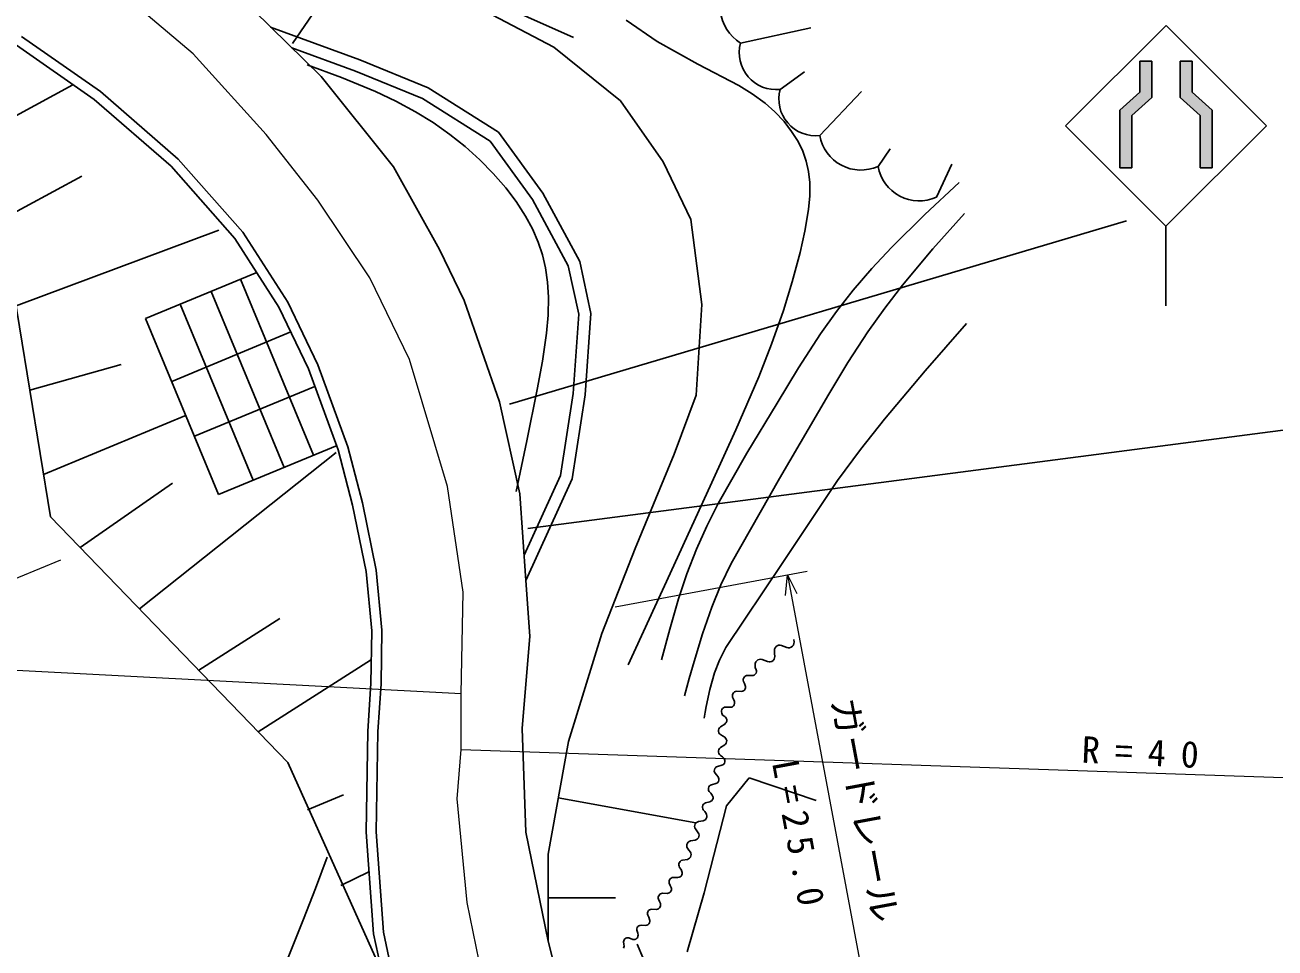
# Model space of a CAD drawing. Units: millimetres, scale not verified. Extents: x 40000 to 680000, y 20000 to 380000.
# Drawn here: x 337604 to 399792, y 261409 to 307336 of the extents above; entities that cross this region are included whole.
import ezdxf
from ezdxf.enums import TextEntityAlignment as Align

# ---------------------------------------------------------------- set-up
doc = ezdxf.new("R2010")
doc.units = ezdxf.units.MM
doc.header["$LTSCALE"] = 1000
doc.linetypes.add('CHAIN', pattern=[18.5, 12, -1.5, 3.5, -1.5])
for name, color, linetype, lineweight in [('M-BGD', 7, 'Continuous', 25), ('M-BGD-EXST', 7, 'Continuous', 25), ('M-BMK', 2, 'CHAIN', 13), ('M-STR-HTXT', 7, 'Continuous', 13), ('M-STR-STRC', 7, 'Continuous', 25)]:
    doc.layers.add(name, color=color, linetype=linetype, lineweight=lineweight)
doc.styles.add('ＭＳ ゴシック', font='')
doc.styles.get('ＭＳ ゴシック').set_extended_font_data('MS Gothic')

msp = doc.modelspace()

# ---------------------------------------------------------------- hatches: boundary and pattern name
at = {"layer": 'M-STR-STRC'}
for points in [[(392669, 300227), (392670, 302836), (393671, 303735), (393672, 305532), (393072, 305532), (393071, 304002), (392071, 303104), (392069, 300228)], [(395072, 305531), (395071, 303734), (396070, 302835), (396069, 300226), (396669, 300226), (396671, 303102), (395671, 304001), (395672, 305531)]]:
    msp.add_hatch(color=256, dxfattribs=at).paths.add_polyline_path(points)

# ---------------------------------------------------------------- linework, layer by layer
at = {"layer": 'M-BGD'}
for p, q in [((354010, 311576), (364891, 306719)), ((358675, 308988), (363919, 306226)), ((348986, 308056), (352335, 304773)), ((354257, 305597), (349825, 307234)), ((369055, 306510), (367509, 307580)), ((341353, 304019), (337437, 306758)), ((373202, 306434), (376707, 307199)), ((341045, 303625), (337178, 306329)), ((354040, 305038), (350872, 306207)), ((363919, 306226), (367230, 303556)), ((371081, 305388), (369055, 306510)), ((351637, 305352), (353349, 304716)), ((357661, 304215), (354257, 305597)), ((373115, 304332), (371081, 305388)), ((352335, 304773), (355935, 300279)), ((357386, 303680), (354040, 305038)), ((375172, 304133), (376377, 305009)), ((333813, 301012), (339989, 304363)), ((353349, 304716), (355033, 304026)), ((361157, 302006), (357661, 304215)), ((373783, 303914), (373115, 304332)), ((344868, 300312), (341045, 303625)), ((345220, 300668), (341353, 304019)), ((355033, 304026), (356045, 303551)), ((356045, 303551), (357038, 303017)), ((360739, 301560), (357386, 303680)), ((367230, 303556), (369346, 300519)), ((374419, 303446), (373783, 303914)), ((377143, 301833), (379224, 304022)), ((357038, 303017), (357905, 302482)), ((374912, 303010), (374419, 303446)), ((375367, 302526), (374912, 303010)), ((357905, 302482), (358741, 301895)), ((375743, 302043), (375367, 302526)), ((358741, 301895), (359502, 301289)), ((363364, 298968), (361157, 302006)), ((376066, 301531), (375743, 302043)), ((359502, 301289), (360234, 300629)), ((362855, 298648), (360739, 301560)), ((376298, 301056), (376066, 301531)), ((376472, 300565), (376298, 301056)), ((380044, 300298), (380647, 301174)), ((348449, 297021), (345220, 300668)), ((360234, 300629), (360897, 299951)), ((369346, 300519), (370725, 297666)), ((376588, 300040), (376472, 300565)), ((382946, 298764), (383713, 300406)), ((335820, 297314), (340434, 299819)), ((348049, 296719), (344868, 300312)), ((355935, 300279), (358222, 296168)), ((360897, 299951), (361519, 299228)), ((376646, 299503), (376588, 300040)), ((361519, 299228), (362033, 298546)), ((376648, 298833), (376646, 299503)), ((384082, 299495), (382379, 297903)), ((362033, 298546), (362496, 297831)), ((364634, 295353), (362855, 298648)), ((365203, 295563), (363364, 298968)), ((376589, 298154), (376648, 298833)), ((376408, 297082), (376589, 298154)), ((382379, 297903), (380716, 296266)), ((384337, 297963), (382775, 296197)), ((362496, 297831), (362846, 297187)), ((370725, 297666), (371275, 293433)), ((337165, 293366), (347249, 297126)), ((350235, 293299), (348049, 296719)), ((350672, 293542), (348449, 297021)), ((362846, 297187), (363137, 296522)), ((376168, 296020), (376408, 297082)), ((358222, 296168), (359460, 293620)), ((363137, 296522), (363347, 295897)), ((375776, 294555), (376168, 296020)), ((380716, 296266), (379739, 295227)), ((382775, 296197), (381263, 294396)), ((338872, 282869), (336823, 295466)), ((363347, 295897), (363497, 295257)), ((365754, 292986), (365203, 295563)), ((343605, 292732), (349131, 295025)), ((363497, 295257), (363600, 294538)), ((365150, 292943), (364634, 295353)), ((379739, 295227), (378803, 294142)), ((348329, 294692), (351962, 285936)), ((363600, 294538), (363644, 293796)), ((375332, 293125), (375776, 294555)), ((381263, 294396), (380376, 293253)), ((346858, 294082), (350491, 285326)), ((352167, 290428), (350672, 293542)), ((359460, 293620), (361214, 288581)), ((363644, 293796), (363628, 292904)), ((378803, 294142), (377972, 293076)), ((345321, 293444), (348954, 284688)), ((351706, 290233), (350235, 293299)), ((364879, 289004), (365150, 292943)), ((365476, 288938), (365754, 292986)), ((371275, 293433), (370997, 288923)), ((374746, 291463), (375332, 293125)), ((377972, 293076), (377187, 291973)), ((380376, 293253), (379533, 292068)), ((347237, 283976), (343605, 292732)), ((363628, 292904), (363551, 291994)), ((384443, 292487), (382381, 290129)), ((350828, 292062), (344903, 289603)), ((363551, 291994), (363349, 290601)), ((377187, 291973), (376081, 290274)), ((379533, 292068), (378542, 290536)), ((374107, 289833), (374746, 291463)), ((337847, 289167), (342387, 290440)), ((353662, 286350), (352167, 290428)), ((363349, 290601), (363084, 289204)), ((378542, 290536), (377600, 288968)), ((353184, 286201), (351706, 290233)), ((372969, 287185), (374107, 289833)), ((376081, 290274), (375016, 288527)), ((382381, 290129), (380363, 287731)), ((352028, 289355), (346037, 286869)), ((363084, 289204), (362564, 286639)), ((361214, 288581), (362229, 284005)), ((364250, 284926), (364879, 289004)), ((364830, 284752), (365476, 288938)), ((370997, 288923), (369892, 285979)), ((377600, 288968), (375139, 284768)), ((375016, 288527), (373523, 286037)), ((338530, 284968), (345548, 287888)), ((380363, 287731), (379166, 286221)), ((371779, 284568), (372969, 287185)), ((353127, 286420), (347237, 283976)), ((353902, 283446), (353184, 286201)), ((354389, 283559), (353662, 286350)), ((362564, 286639), (362046, 284123)), ((379166, 286221), (378020, 284678)), ((343299, 278284), (353084, 286064)), ((369892, 285979), (367958, 281287)), ((373523, 286037), (372088, 283525)), ((362441, 280950), (364250, 284926)), ((340348, 281340), (344940, 284545)), ((362528, 279693), (364830, 284752)), ((369696, 280036), (371779, 284568)), ((375139, 284768), (372734, 280547)), ((378020, 284678), (375268, 280539)), ((362229, 284005), (362528, 279693)), ((354580, 280136), (353902, 283446)), ((355075, 280210), (354389, 283559)), ((372088, 283525), (371520, 282405)), ((350678, 270643), (338872, 282869)), ((371520, 282405), (371003, 281252)), ((367958, 281287), (366300, 277055)), ((371003, 281252), (370537, 280035)), ((372734, 280547), (372227, 279477)), ((375268, 280539), (372471, 276358)), ((354857, 277197), (354580, 280136)), ((355357, 277217), (355075, 280210)), ((367604, 275493), (369696, 280036)), ((370537, 280035), (370122, 278785)), ((362711, 276932), (362528, 279693)), ((372227, 279477), (371771, 278374)), ((370122, 278785), (369679, 277276)), ((371771, 278374), (371302, 277039)), ((346251, 275228), (350288, 277798)), ((354816, 274569), (354857, 277197)), ((355315, 274548), (355357, 277217)), ((362341, 272331), (362711, 276932)), ((366300, 277055), (364641, 271686)), ((369679, 277276), (369264, 275755)), ((371302, 277039), (370887, 275671)), ((375867, 276622), (375856, 276761)), ((372471, 276358), (372161, 275738)), ((374886, 276200), (374893, 276271)), ((374896, 276060), (374886, 276200)), ((374893, 276271), (374919, 276342)), ((374919, 276342), (374969, 276404)), ((374969, 276404), (375029, 276448)), ((375029, 276448), (375096, 276471)), ((375096, 276471), (375172, 276479)), ((375172, 276479), (375246, 276463)), ((375246, 276463), (375506, 276359)), ((375506, 276359), (375579, 276349)), ((375579, 276349), (375643, 276348)), ((375643, 276348), (375720, 276374)), ((375720, 276374), (375787, 276423)), ((375787, 276423), (375834, 276484)), ((375834, 276484), (375856, 276555)), ((375856, 276555), (375867, 276622)), ((349202, 272172), (354786, 275732)), ((370887, 275671), (370648, 274821)), ((372161, 275738), (371908, 275095)), ((373926, 275499), (373933, 275570)), ((373936, 275359), (373926, 275499)), ((373933, 275570), (373959, 275641)), ((373959, 275641), (374009, 275703)), ((374009, 275703), (374069, 275747)), ((374069, 275747), (374136, 275770)), ((374136, 275770), (374212, 275778)), ((374212, 275778), (374286, 275762)), ((374286, 275762), (374546, 275657)), ((374546, 275657), (374619, 275648)), ((374619, 275648), (374683, 275647)), ((374683, 275647), (374759, 275673)), ((374759, 275673), (374826, 275722)), ((374826, 275722), (374874, 275783)), ((374874, 275783), (374896, 275854)), ((374906, 275920), (374896, 276060)), ((374896, 275854), (374906, 275920)), ((371908, 275095), (371673, 274275)), ((373358, 274852), (373392, 274901)), ((373392, 274901), (373437, 274937)), ((373437, 274937), (373492, 274963)), ((373492, 274963), (373552, 274970)), ((373552, 274970), (373778, 274960)), ((373778, 274960), (373836, 274973)), ((373836, 274973), (373884, 274989)), ((373884, 274989), (373935, 275029)), ((373935, 275029), (373973, 275084)), ((373981, 275256), (373936, 275359)), ((373973, 275084), (373993, 275143)), ((373991, 275203), (373981, 275256)), ((373993, 275143), (373991, 275203)), ((354653, 272191), (354816, 274569)), ((355153, 272169), (355315, 274548)), ((370648, 274821), (370412, 273960)), ((371673, 274275), (371495, 273432)), ((373335, 274731), (373336, 274791)), ((373349, 274675), (373335, 274731)), ((373336, 274791), (373358, 274852)), ((373394, 274572), (373349, 274675)), ((373393, 274242), (373431, 274297)), ((373439, 274468), (373394, 274572)), ((373431, 274297), (373451, 274355)), ((373449, 274415), (373439, 274468)), ((373451, 274355), (373449, 274415)), ((372794, 273944), (372795, 274004)), ((372807, 273888), (372794, 273944)), ((372795, 274004), (372816, 274064)), ((372852, 273784), (372807, 273888)), ((372816, 274064), (372850, 274114)), ((372850, 274114), (372895, 274150)), ((372897, 273681), (372852, 273784)), ((372895, 274150), (372950, 274175)), ((372907, 273628), (372897, 273681)), ((372950, 274175), (373011, 274183)), ((373011, 274183), (373236, 274173)), ((373236, 274173), (373294, 274185)), ((373294, 274185), (373342, 274201)), ((373342, 274201), (373393, 274242)), ((371442, 273145), (371389, 272847)), ((371495, 273432), (371442, 273145)), ((372252, 273156), (372253, 273216)), ((372266, 273100), (372252, 273156)), ((372253, 273216), (372274, 273277)), ((372310, 272997), (372266, 273100)), ((372274, 273277), (372308, 273326)), ((372308, 273326), (372353, 273362)), ((372353, 273362), (372408, 273388)), ((372408, 273388), (372469, 273395)), ((372469, 273395), (372694, 273386)), ((372694, 273386), (372752, 273398)), ((372752, 273398), (372800, 273414)), ((372800, 273414), (372851, 273454)), ((372851, 273454), (372889, 273509)), ((372889, 273509), (372909, 273568)), ((372909, 273568), (372907, 273628)), ((372158, 272371), (372207, 272415)), ((372207, 272415), (372414, 272544)), ((372414, 272932), (372310, 272997)), ((372455, 272891), (372414, 272932)), ((372414, 272544), (372458, 272591)), ((372494, 272839), (372455, 272891)), ((372458, 272591), (372491, 272635)), ((372491, 272635), (372512, 272702)), ((372512, 272774), (372494, 272839)), ((372512, 272702), (372512, 272774)), ((354569, 267181), (354653, 272191)), ((355070, 267195), (355153, 272169)), ((362523, 267178), (362341, 272331)), ((372106, 272255), (372124, 272315)), ((372106, 272190), (372106, 272255)), ((372124, 272123), (372106, 272190)), ((372124, 272315), (372158, 272371)), ((372160, 272069), (372124, 272123)), ((372207, 272028), (372160, 272069)), ((372310, 271963), (372207, 272028)), ((372413, 271898), (372310, 271963)), ((372455, 271857), (372413, 271898)), ((372493, 271805), (372455, 271857)), ((372512, 271741), (372493, 271805)), ((364641, 271686), (363627, 266074)), ((372105, 271157), (372106, 271221)), ((372124, 271089), (372105, 271157)), ((372106, 271221), (372124, 271281)), ((372124, 271281), (372157, 271338)), ((372157, 271338), (372206, 271381)), ((372206, 271381), (372413, 271511)), ((372413, 271511), (372457, 271557)), ((372457, 271557), (372491, 271601)), ((372491, 271601), (372511, 271668)), ((372511, 271668), (372512, 271741)), ((355322, 260305), (350678, 270643)), ((372160, 271035), (372124, 271089)), ((372206, 270994), (372160, 271035)), ((372310, 270929), (372206, 270994)), ((372271, 270501), (372323, 270530)), ((372382, 270843), (372310, 270929)), ((372323, 270530), (372365, 270559)), ((372365, 270559), (372403, 270612)), ((372407, 270794), (372382, 270843)), ((372403, 270612), (372424, 270676)), ((372426, 270738), (372407, 270794)), ((372424, 270676), (372426, 270738)), ((371896, 270213), (371899, 270277)), ((371912, 270155), (371896, 270213)), ((371899, 270277), (371918, 270334)), ((371941, 270105), (371912, 270155)), ((371918, 270334), (371950, 270381)), ((372014, 270018), (371941, 270105)), ((371950, 270381), (371996, 270422)), ((371996, 270422), (372052, 270446)), ((372086, 269932), (372014, 270018)), ((372052, 270446), (372271, 270501)), ((372111, 269884), (372086, 269932)), ((371600, 269302), (371603, 269367)), ((371616, 269244), (371600, 269302)), ((371603, 269367), (371622, 269424)), ((371622, 269424), (371655, 269471)), ((371655, 269471), (371701, 269511)), ((371701, 269511), (371756, 269536)), ((371756, 269536), (371976, 269591)), ((371976, 269591), (372028, 269619)), ((372028, 269619), (372070, 269648)), ((372070, 269648), (372107, 269701)), ((372107, 269701), (372128, 269765)), ((372130, 269827), (372111, 269884)), ((372128, 269765), (372130, 269827)), ((373625, 269872), (372509, 268478)), ((376972, 268755), (373625, 269872)), ((351659, 268287), (353446, 269030)), ((364134, 268880), (370980, 267643)), ((371461, 268625), (371680, 268680)), ((371646, 269194), (371616, 269244)), ((371718, 269108), (371646, 269194)), ((371680, 268680), (371732, 268708)), ((371791, 269021), (371718, 269108)), ((371732, 268708), (371774, 268737)), ((371774, 268737), (371811, 268791)), ((371815, 268973), (371791, 269021)), ((371811, 268791), (371832, 268854)), ((371835, 268917), (371815, 268973)), ((371832, 268854), (371835, 268917)), ((371304, 268392), (371308, 268456)), ((371321, 268333), (371304, 268392)), ((371308, 268456), (371326, 268513)), ((371350, 268284), (371321, 268333)), ((371326, 268513), (371359, 268560)), ((371422, 268197), (371350, 268284)), ((371359, 268560), (371405, 268601)), ((372509, 268478), (371391, 264155)), ((371405, 268601), (371461, 268625)), ((371494, 268098), (371422, 268197)), ((371516, 268044), (371494, 268098)), ((371533, 267981), (371516, 268044)), ((370916, 267457), (370925, 267526)), ((370929, 267393), (370916, 267457)), ((370925, 267526), (370950, 267586)), ((370950, 267586), (370989, 267635)), ((370989, 267635), (371042, 267675)), ((371042, 267675), (371105, 267697)), ((371105, 267697), (371346, 267738)), ((371346, 267738), (371404, 267764)), ((371404, 267764), (371452, 267792)), ((371452, 267792), (371497, 267847)), ((371497, 267847), (371525, 267914)), ((371525, 267914), (371533, 267981)), ((354936, 262118), (354569, 267181)), ((355432, 262190), (355070, 267195)), ((363625, 261749), (362523, 267178)), ((370957, 267337), (370929, 267393)), ((370952, 266778), (371010, 266805)), ((371028, 267237), (370957, 267337)), ((371010, 266805), (371058, 266833)), ((371099, 267138), (371028, 267237)), ((371058, 266833), (371103, 266887)), ((371122, 267084), (371099, 267138)), ((371103, 266887), (371131, 266954)), ((371138, 267021), (371122, 267084)), ((371131, 266954), (371138, 267021)), ((370522, 266497), (370531, 266567)), ((370535, 266433), (370522, 266497)), ((370531, 266567), (370556, 266627)), ((370563, 266377), (370535, 266433)), ((370556, 266627), (370595, 266675)), ((370634, 266278), (370563, 266377)), ((370595, 266675), (370648, 266715)), ((370705, 266178), (370634, 266278)), ((370648, 266715), (370710, 266737)), ((370728, 266124), (370705, 266178)), ((370710, 266737), (370952, 266778)), ((352055, 264377), (352640, 265930)), ((363627, 266074), (363625, 261749)), ((370128, 265538), (370137, 265607)), ((370137, 265607), (370161, 265667)), ((370161, 265667), (370201, 265715)), ((370201, 265715), (370254, 265755)), ((370254, 265755), (370316, 265777)), ((370316, 265777), (370557, 265818)), ((370557, 265818), (370616, 265845)), ((370616, 265845), (370664, 265873)), ((370664, 265873), (370709, 265927)), ((370709, 265927), (370736, 265994)), ((370744, 266061), (370728, 266124)), ((370736, 265994), (370744, 266061)), ((353311, 264524), (354713, 265193)), ((369798, 264917), (369859, 264925)), ((369859, 264925), (370085, 264917)), ((370085, 264917), (370142, 264930)), ((370141, 265473), (370128, 265538)), ((370168, 265417), (370141, 265473)), ((370142, 264930), (370191, 264946)), ((370240, 265318), (370168, 265417)), ((370191, 264946), (370242, 264987)), ((370285, 265215), (370240, 265318)), ((370242, 264987), (370279, 265043)), ((370279, 265043), (370299, 265102)), ((370296, 265161), (370285, 265215)), ((370299, 265102), (370296, 265161)), ((351465, 262838), (352055, 264377)), ((369644, 264744), (369665, 264805)), ((369644, 264683), (369644, 264744)), ((369658, 264627), (369644, 264683)), ((369704, 264524), (369658, 264627)), ((369665, 264805), (369699, 264854)), ((369699, 264854), (369743, 264890)), ((369750, 264421), (369704, 264524)), ((369743, 264890), (369798, 264917)), ((369744, 264249), (369763, 264308)), ((369760, 264368), (369750, 264421)), ((369763, 264308), (369760, 264368)), ((363626, 263912), (366978, 263910)), ((369108, 263950), (369129, 264011)), ((369108, 263890), (369108, 263950)), ((369122, 263834), (369108, 263890)), ((369168, 263731), (369122, 263834)), ((369129, 264011), (369163, 264061)), ((369163, 264061), (369208, 264097)), ((369214, 263627), (369168, 263731)), ((369208, 264097), (369263, 264123)), ((369263, 264123), (369323, 264131)), ((369323, 264131), (369549, 264123)), ((369549, 264123), (369607, 264136)), ((369607, 264136), (369655, 264153)), ((369655, 264153), (369706, 264194)), ((369706, 264194), (369744, 264249)), ((371391, 264155), (370553, 261226)), ((368572, 263096), (368573, 263156)), ((368587, 263040), (368572, 263096)), ((368573, 263156), (368594, 263217)), ((368594, 263217), (368627, 263267)), ((368627, 263267), (368672, 263303)), ((368672, 263303), (368727, 263329)), ((368727, 263329), (368788, 263338)), ((368788, 263338), (369013, 263330)), ((369013, 263330), (369071, 263343)), ((369071, 263343), (369120, 263359)), ((369120, 263359), (369170, 263400)), ((369170, 263400), (369208, 263456)), ((369208, 263456), (369227, 263515)), ((369224, 263574), (369214, 263627)), ((369227, 263515), (369224, 263574)), ((350636, 260771), (351465, 262838)), ((368058, 262424), (368092, 262473)), ((368092, 262473), (368136, 262510)), ((368136, 262510), (368191, 262536)), ((368191, 262536), (368252, 262544)), ((368252, 262544), (368478, 262536)), ((368478, 262536), (368535, 262549)), ((368535, 262549), (368584, 262566)), ((368584, 262566), (368635, 262606)), ((368633, 262937), (368587, 263040)), ((368678, 262834), (368633, 262937)), ((368635, 262606), (368672, 262662)), ((368672, 262662), (368692, 262721)), ((368689, 262781), (368678, 262834)), ((368692, 262721), (368689, 262781)), ((355715, 258544), (354936, 262118)), ((356199, 258671), (355432, 262190)), ((367390, 261765), (367408, 261818)), ((367408, 261818), (367444, 261865)), ((367444, 261865), (367488, 261898)), ((367488, 261898), (367537, 261917)), ((367537, 261917), (367593, 261923)), ((367593, 261923), (367649, 261913)), ((367649, 261913), (367843, 261839)), ((367843, 261839), (367898, 261833)), ((367898, 261833), (367945, 261833)), ((367945, 261833), (368001, 261854)), ((368001, 261854), (368050, 261892)), ((368037, 262363), (368058, 262424)), ((368037, 262302), (368037, 262363)), ((368051, 262247), (368037, 262302)), ((368050, 261892), (368085, 261937)), ((368097, 262143), (368051, 262247)), ((368085, 261937), (368100, 261990)), ((368107, 262040), (368097, 262143)), ((368100, 261990), (368107, 262040)), ((363625, 261749), (364346, 258958)), ((367383, 261402), (367398, 261455)), ((367386, 261712), (367390, 261765)), ((367395, 261608), (367386, 261712)), ((367405, 261505), (367395, 261608)), ((367398, 261455), (367405, 261505)), ((368063, 261601), (368340, 260933))]:
    msp.add_line(p, q, dxfattribs=at)
for centre, radius, start, end in [((374403, 308314), 2231, 137.22491, 237.43329), ((374972, 305956), 1834, 164.88977, 276.26636), ((376942, 303655), 1834, 164.88977, 276.26636), ((379193, 302200), 2083, 190.15308, 294.10522), ((382095, 300666), 2083, 190.15308, 294.10522)]:
    msp.add_arc(centre, radius, start, end, dxfattribs=at)
at = {"layer": 'M-BGD-EXST'}
msp.add_line((350918, 306416), (363032, 324206), dxfattribs=at)
at = {"layer": 'M-BMK'}
for p, q in [((345967, 305908), (343409, 308053)), ((349603, 301895), (345967, 305908)), ((352180, 298622), (349603, 301895)), ((354756, 294754), (352180, 298622)), ((356737, 290688), (354756, 294754)), ((358619, 284370), (356737, 290688)), ((359410, 279114), (358619, 284370)), ((359309, 274058), (359410, 279114)), ((359308, 271281), (359309, 274058)), ((359108, 268829), (359308, 271281)), ((359602, 263673), (359108, 268829)), ((360690, 258318), (359602, 263673))]:
    msp.add_line(p, q, dxfattribs=at)
at = {"layer": 'M-STR-HTXT'}
for p, q in [((339370, 280712), (332486, 277856)), ((366961, 278381), (376523, 280167)), ((375441, 278947), (375540, 279983)), ((375540, 279983), (376003, 279052)), ((375540, 279983), (380082, 255663)), ((359309, 274058), (319111, 276161)), ((359308, 271281), (401603, 269850))]:
    msp.add_line(p, q, dxfattribs=at)
at = {"layer": 'M-STR-STRC'}
for p, q in [((394372, 307318), (389370, 302320)), ((399370, 302316), (394372, 307318)), ((393071, 304002), (393072, 305532)), ((393672, 305532), (393072, 305532)), ((393672, 305532), (393671, 303735)), ((395071, 303734), (395072, 305531)), ((395072, 305531), (395672, 305531)), ((395672, 305531), (395671, 304001)), ((392071, 303104), (393071, 304002)), ((393671, 303735), (392670, 302836)), ((396070, 302835), (395071, 303734)), ((395671, 304001), (396671, 303102)), ((392069, 300228), (392071, 303104)), ((396671, 303102), (396669, 300226)), ((389370, 302320), (394368, 297318)), ((392670, 302836), (392669, 300227)), ((394368, 297318), (399370, 302316)), ((396069, 300226), (396070, 302835)), ((392069, 300228), (392669, 300227)), ((396069, 300226), (396669, 300226)), ((361701, 288473), (392410, 297586)), ((394368, 297318), (394367, 293355)), ((362612, 282277), (410817, 288565))]:
    msp.add_line(p, q, dxfattribs=at)

# ---------------------------------------------------------------- texts
at = {"layer": 'M-STR-HTXT', "style": 'ＭＳ ゴシック', "width": 1.05}
msp.add_text('ガードレール', height=1320, rotation=280.6, dxfattribs=at).set_placement((377315, 273661), align=Align.BOTTOM_LEFT)
at = {"layer": 'M-STR-HTXT', "char_height": 1320, "attachment_point": 7, "style": 'ＭＳ ゴシック'}
for s, insert, rotation in [('\\T1.83;R=40', (390149, 270611), 357.4), ('\\T1.44;L=25.0', (374740, 270649), 280.6)]:
    msp.add_mtext(s, dxfattribs=dict(at, insert=insert, rotation=rotation))

doc.saveas('drawing.dxf')
